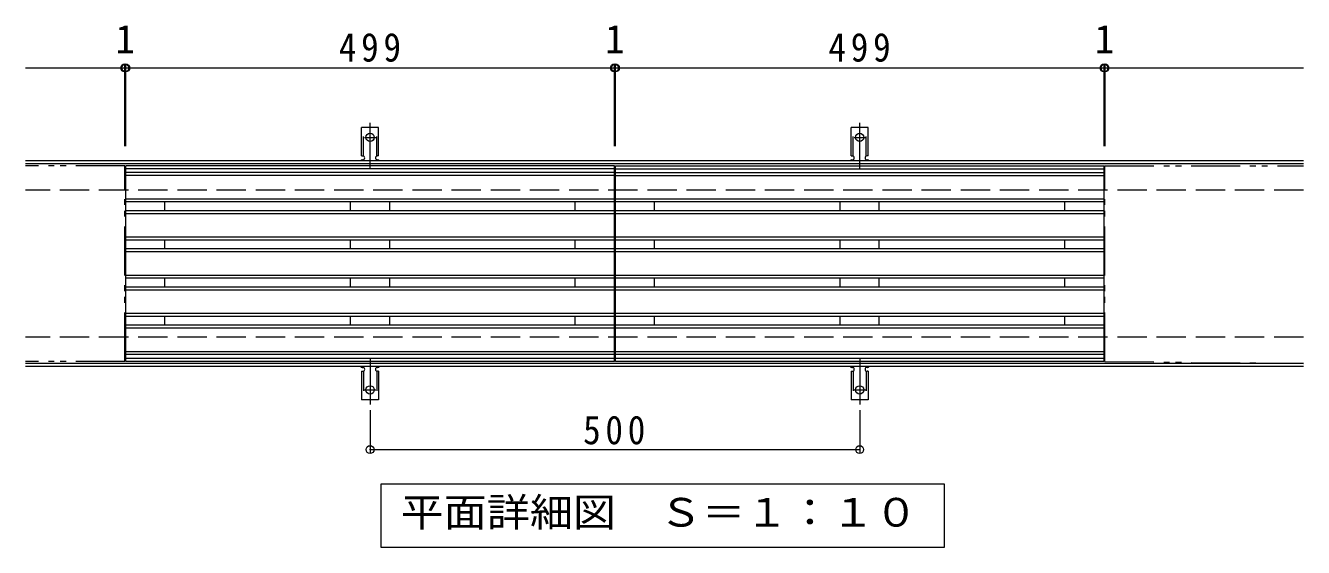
# Model space of a CAD drawing. Units: millimetres on the paper, enlarged 2 times, with parts at other scales. Extents: x -341 to 343, y -273 to 262.
# Drawn here: x -223.6 to 37.4, y 90.9 to 197.6 of the extents above; entities that cross this region are included whole.
import ezdxf
from ezdxf.enums import TextEntityAlignment as Align

# ---------------------------------------------------------------- set-up
doc = ezdxf.new("R2010")
doc.units = ezdxf.units.MM
doc.header["$LTSCALE"] = 2
doc.header["$PDMODE"] = 32
doc.header["$PDSIZE"] = 1.6
for name, pattern in [('CHAIN2', [12, 9, -1, 1, -1]), ('DASHED2', [3, 2, -1]), ('DASHED3', [4, 3, -1]), ('DOUBLE_CHAIN1', [8.8, 5, -1, 0.6, -0.6, 0.6, -1])]:
    doc.linetypes.add(name, pattern=pattern)
for name, color, linetype, lineweight in [('C-1', 2, 'Continuous', 9), ('C-3', 4, 'Continuous', 9), ('C-4', 7, 'Continuous', 9), ('C-5', 7, 'Continuous', 9), ('C-6', 6, 'Continuous', 9), ('C-A', 3, 'Continuous', 9)]:
    doc.layers.add(name, color=color, linetype=linetype, lineweight=lineweight)
doc.styles.add('ＭＳ ゴシック', font='')
doc.styles.get('ＭＳ ゴシック').set_extended_font_data('MS Gothic')

msp = doc.modelspace()

# ---------------------------------------------------------------- linework, layer by layer
at = {"layer": 'C-1'}
for p, q in [((37.418, 169.934), (-223.582, 169.934)), ((37.418, 169.334), (-223.582, 169.334)), ((37.418, 128.534), (-223.582, 128.534)), ((37.418, 127.934), (-223.582, 127.934))]:
    msp.add_line(p, q, dxfattribs=at)
at = {"layer": 'C-1', "linetype": 'DASHED3'}
for p, q in [((37.418, 163.934), (-223.582, 163.934)), ((37.418, 133.934), (-223.582, 133.934))]:
    msp.add_line(p, q, dxfattribs=at)
at = {"layer": 'C-3', "linetype": 'DOUBLE_CHAIN1'}
for p, q in [((-203.314, 168.934), (-223.582, 168.934)), ((-203.314, 128.934), (-203.314, 168.934)), ((-203.314, 128.934), (-223.582, 128.934)), ((-3.114, 128.934), (37.418, 128.534))]:
    msp.add_line(p, q, dxfattribs=at)
at = {"layer": 'C-3'}
for p, q in [((-203.114, 128.934), (-203.114, 168.934)), ((-103.314, 167.534), (-203.114, 167.534)), ((-103.314, 128.934), (-103.314, 168.934)), ((-103.114, 128.934), (-103.114, 168.934)), ((-103.114, 167.534), (-3.314, 167.534)), ((-3.314, 128.934), (-3.314, 168.934)), ((-103.314, 166.934), (-203.114, 166.934)), ((-103.114, 166.934), (-3.314, 166.934)), ((-103.314, 162.134), (-203.114, 162.134)), ((-3.314, 162.134), (-103.114, 162.134)), ((-103.314, 161.534), (-203.114, 161.534)), ((-103.314, 159.734), (-203.114, 159.734)), ((-3.314, 161.534), (-103.114, 161.534)), ((-3.314, 159.734), (-103.114, 159.734)), ((-103.314, 159.134), (-203.114, 159.134)), ((-3.314, 159.134), (-103.114, 159.134)), ((-103.314, 154.334), (-203.114, 154.334)), ((-3.314, 154.334), (-103.114, 154.334)), ((-103.314, 153.734), (-203.114, 153.734)), ((-103.314, 151.934), (-203.114, 151.934)), ((-3.314, 153.734), (-103.114, 153.734)), ((-3.314, 151.934), (-103.114, 151.934)), ((-103.314, 151.334), (-203.114, 151.334)), ((-3.314, 151.334), (-103.114, 151.334)), ((-103.314, 146.534), (-203.114, 146.534)), ((-3.314, 146.534), (-103.114, 146.534)), ((-103.314, 145.934), (-203.114, 145.934)), ((-103.314, 144.134), (-203.114, 144.134)), ((-3.314, 145.934), (-103.114, 145.934)), ((-3.314, 144.134), (-103.114, 144.134)), ((-103.314, 143.534), (-203.114, 143.534)), ((-3.314, 143.534), (-103.114, 143.534)), ((-103.314, 138.734), (-203.114, 138.734)), ((-3.314, 138.734), (-103.114, 138.734)), ((-103.314, 138.134), (-203.114, 138.134)), ((-103.314, 136.334), (-203.114, 136.334)), ((-103.314, 135.734), (-203.114, 135.734)), ((-3.314, 138.134), (-103.114, 138.134)), ((-3.314, 136.334), (-103.114, 136.334)), ((-3.314, 135.734), (-103.114, 135.734)), ((-103.314, 130.934), (-203.114, 130.934)), ((-3.314, 130.934), (-103.114, 130.934)), ((-103.314, 130.334), (-203.114, 130.334)), ((-3.314, 130.334), (-103.114, 130.334))]:
    msp.add_line(p, q, dxfattribs=at)
at = {"layer": 'C-3', "linetype": 'DOUBLE_CHAIN1'}
msp.add_lwpolyline([(-3.114, 128.934), (-3.114, 168.934), (37.418, 168.934)], dxfattribs=at)
at = {"layer": 'C-4'}
for p, q in [((-223.582, 188.934), (37.418, 188.934)), ((-203.326, 172.924), (-203.326, 189.534)), ((-203.114, 172.924), (-203.114, 189.534)), ((-103.314, 172.924), (-103.314, 189.534)), ((-103.101, 172.924), (-103.101, 189.534)), ((-3.314, 172.934), (-3.314, 189.534)), ((-3.101, 172.924), (-3.101, 189.534)), ((-153.214, 118.99), (-153.214, 110.334)), ((-53.214, 118.99), (-53.214, 110.334)), ((-153.214, 110.934), (-53.214, 110.934))]:
    msp.add_line(p, q, dxfattribs=at)
for p in [(-203.326, 188.934), (-203.114, 188.934), (-103.314, 188.934), (-103.101, 188.934), (-3.314, 188.934), (-3.101, 188.934), (-153.214, 110.934), (-53.214, 110.934)]:
    msp.add_point(p, dxfattribs=at)
at = {"layer": 'C-5'}
msp.add_lwpolyline([(-150.982, 90.934), (-150.982, 103.934), (-35.982, 103.934), (-35.982, 90.934)], close=True, dxfattribs=at)
at = {"layer": 'C-6'}
for p, q in [((-103.314, 168.934), (-203.114, 168.934)), ((-103.314, 168.334), (-203.114, 168.334)), ((-103.114, 168.934), (-3.314, 168.934)), ((-103.114, 168.334), (-3.314, 168.334)), ((-195.114, 159.737), (-195.114, 161.534)), ((-157.214, 159.737), (-157.214, 161.534)), ((-149.214, 159.737), (-149.214, 161.534)), ((-111.314, 159.737), (-111.314, 161.534)), ((-95.114, 159.737), (-95.114, 161.534)), ((-57.214, 159.737), (-57.214, 161.534)), ((-49.214, 159.737), (-49.214, 161.534)), ((-11.314, 159.737), (-11.314, 161.534)), ((-195.114, 151.937), (-195.114, 153.734)), ((-157.214, 151.937), (-157.214, 153.734)), ((-149.214, 151.937), (-149.214, 153.734)), ((-111.314, 151.937), (-111.314, 153.734)), ((-95.114, 151.937), (-95.114, 153.734)), ((-57.214, 151.937), (-57.214, 153.734)), ((-49.214, 151.937), (-49.214, 153.734)), ((-11.314, 151.937), (-11.314, 153.734)), ((-195.114, 144.136), (-195.114, 145.934)), ((-157.214, 144.136), (-157.214, 145.934)), ((-149.214, 144.136), (-149.214, 145.934)), ((-111.314, 144.136), (-111.314, 145.934)), ((-95.114, 144.136), (-95.114, 145.934)), ((-57.214, 144.136), (-57.214, 145.934)), ((-49.214, 144.136), (-49.214, 145.934)), ((-11.314, 144.136), (-11.314, 145.934)), ((-195.114, 136.334), (-195.114, 138.134)), ((-157.214, 136.334), (-157.214, 138.134)), ((-149.214, 136.334), (-149.214, 138.134)), ((-111.314, 136.334), (-111.314, 138.134)), ((-95.114, 136.334), (-95.114, 138.134)), ((-57.214, 136.334), (-57.214, 138.134)), ((-49.214, 136.334), (-49.214, 138.134)), ((-11.314, 136.334), (-11.314, 138.134)), ((-103.314, 129.534), (-203.114, 129.534)), ((-103.314, 128.934), (-203.114, 128.934)), ((-3.314, 129.534), (-103.114, 129.534)), ((-3.314, 128.934), (-103.114, 128.934))]:
    msp.add_line(p, q, dxfattribs=at)
at = {"layer": 'C-A', "color": 7, "linetype": 'CHAIN2'}
for p, q in [((-153.214, 168.241), (-153.214, 177.721)), ((-53.214, 168.241), (-53.214, 177.721)), ((-154.369, 174.734), (-152.059, 174.734)), ((-54.369, 174.734), (-52.059, 174.734)), ((-153.214, 129.628), (-153.214, 120.148)), ((-53.214, 129.628), (-53.214, 120.148)), ((-154.369, 123.134), (-152.059, 123.134)), ((-54.369, 123.134), (-52.059, 123.134))]:
    msp.add_line(p, q, dxfattribs=at)
at = {"layer": 'C-A'}
for p, q in [((-154.964, 170.934), (-154.964, 176.734)), ((-151.464, 176.734), (-154.964, 176.734)), ((-151.464, 170.934), (-151.464, 176.734)), ((-54.964, 170.934), (-54.964, 176.734)), ((-51.464, 176.734), (-54.964, 176.734)), ((-51.464, 170.934), (-51.464, 176.734)), ((-154.964, 170.934), (-154.714, 170.934)), ((-154.814, 170.134), (-154.714, 170.134)), ((-151.715, 170.134), (-151.612, 170.134)), ((-151.464, 170.934), (-151.714, 170.934)), ((-54.964, 170.934), (-54.714, 170.934)), ((-54.814, 170.134), (-54.714, 170.134)), ((-51.715, 170.134), (-51.612, 170.134)), ((-51.464, 170.934), (-51.714, 170.934)), ((-154.964, 126.934), (-154.714, 126.934)), ((-154.964, 126.934), (-154.964, 121.134)), ((-154.814, 127.734), (-154.714, 127.734)), ((-151.715, 127.734), (-151.612, 127.734)), ((-151.464, 126.934), (-151.714, 126.934)), ((-151.464, 126.934), (-151.464, 121.134)), ((-54.964, 126.934), (-54.714, 126.934)), ((-54.964, 126.934), (-54.964, 121.134)), ((-54.814, 127.734), (-54.714, 127.734)), ((-51.715, 127.734), (-51.612, 127.734)), ((-51.464, 126.934), (-51.714, 126.934)), ((-51.464, 126.934), (-51.464, 121.134)), ((-151.464, 121.134), (-154.964, 121.134)), ((-51.464, 121.134), (-54.964, 121.134))]:
    msp.add_line(p, q, dxfattribs=at)
at = {"layer": 'C-A', "linetype": 'DASHED2'}
for p, q in [((-154.564, 170.905), (-154.564, 176.734)), ((-151.864, 170.905), (-151.864, 176.734)), ((-54.564, 170.905), (-54.564, 176.734)), ((-51.864, 170.905), (-51.864, 176.734)), ((-154.564, 126.963), (-154.564, 121.134)), ((-151.864, 126.963), (-151.864, 121.134)), ((-54.564, 126.963), (-54.564, 121.134)), ((-51.864, 126.963), (-51.864, 121.134))]:
    msp.add_line(p, q, dxfattribs=at)
at = {"layer": 'C-A'}
for centre in [(-153.214, 174.734), (-53.214, 174.734), (-153.214, 123.134), (-53.214, 123.134)]:
    msp.add_circle(centre, 0.85, dxfattribs=at)
for centre, start, end in [((-154.814, 169.734), 90.27596, 150.00047), ((-154.714, 170.534), 270, 90), ((-151.714, 170.534), 90, 269.8667), ((-151.614, 169.734), 29.99927, 89.75836), ((-54.814, 169.734), 90.27596, 150.00047), ((-54.714, 170.534), 270, 90), ((-51.714, 170.534), 90, 269.8667), ((-51.614, 169.734), 29.99927, 89.75836), ((-154.814, 128.134), 209.99951, 269.72403), ((-151.614, 128.134), 270.24162, 330.00072), ((-54.814, 128.134), 209.99951, 269.72403), ((-51.614, 128.134), 270.24162, 330.00072), ((-154.714, 127.334), 270, 90), ((-151.714, 127.334), 90.13329, 270), ((-54.714, 127.334), 270, 90), ((-51.714, 127.334), 90.13329, 270)]:
    msp.add_arc(centre, 0.4, start, end, dxfattribs=at)

# ---------------------------------------------------------------- texts
at = {"layer": 'C-4', "color": 2, "style": 'ＭＳ ゴシック'}
for rotation, p in [(0.001, (-205.22, 190.134)), (0.001, (-105.208, 190.134)), (359.999, (-5.208, 190.134))]:
    msp.add_text('1', height=5.865, rotation=rotation, dxfattribs=at).set_placement(p, align=Align.BOTTOM_LEFT)
at = {"layer": 'C-4', "color": 2, "char_height": 5.865, "attachment_point": 7, "rotation": 0.001, "style": 'ＭＳ ゴシック'}
for insert in [(-159.608, 190.134), (-59.601, 190.134)]:
    msp.add_mtext('\\T1.27;\\W0.9;499', dxfattribs=dict(at, insert=insert))
at = {"layer": 'C-4', "color": 2, "insert": (-109.714, 111.934), "char_height": 5.865, "attachment_point": 7, "style": 'ＭＳ ゴシック'}
msp.add_mtext('\\T1.27;\\W0.9;500', dxfattribs=at)
at = {"layer": 'C-5', "color": 2, "style": 'ＭＳ ゴシック', "width": 1.1}
msp.add_text('平面詳細図\u3000Ｓ＝１：１０', height=5.865, dxfattribs=at).set_placement((-146.982, 93.434), align=Align.BOTTOM_LEFT)

doc.saveas('drawing.dxf')
